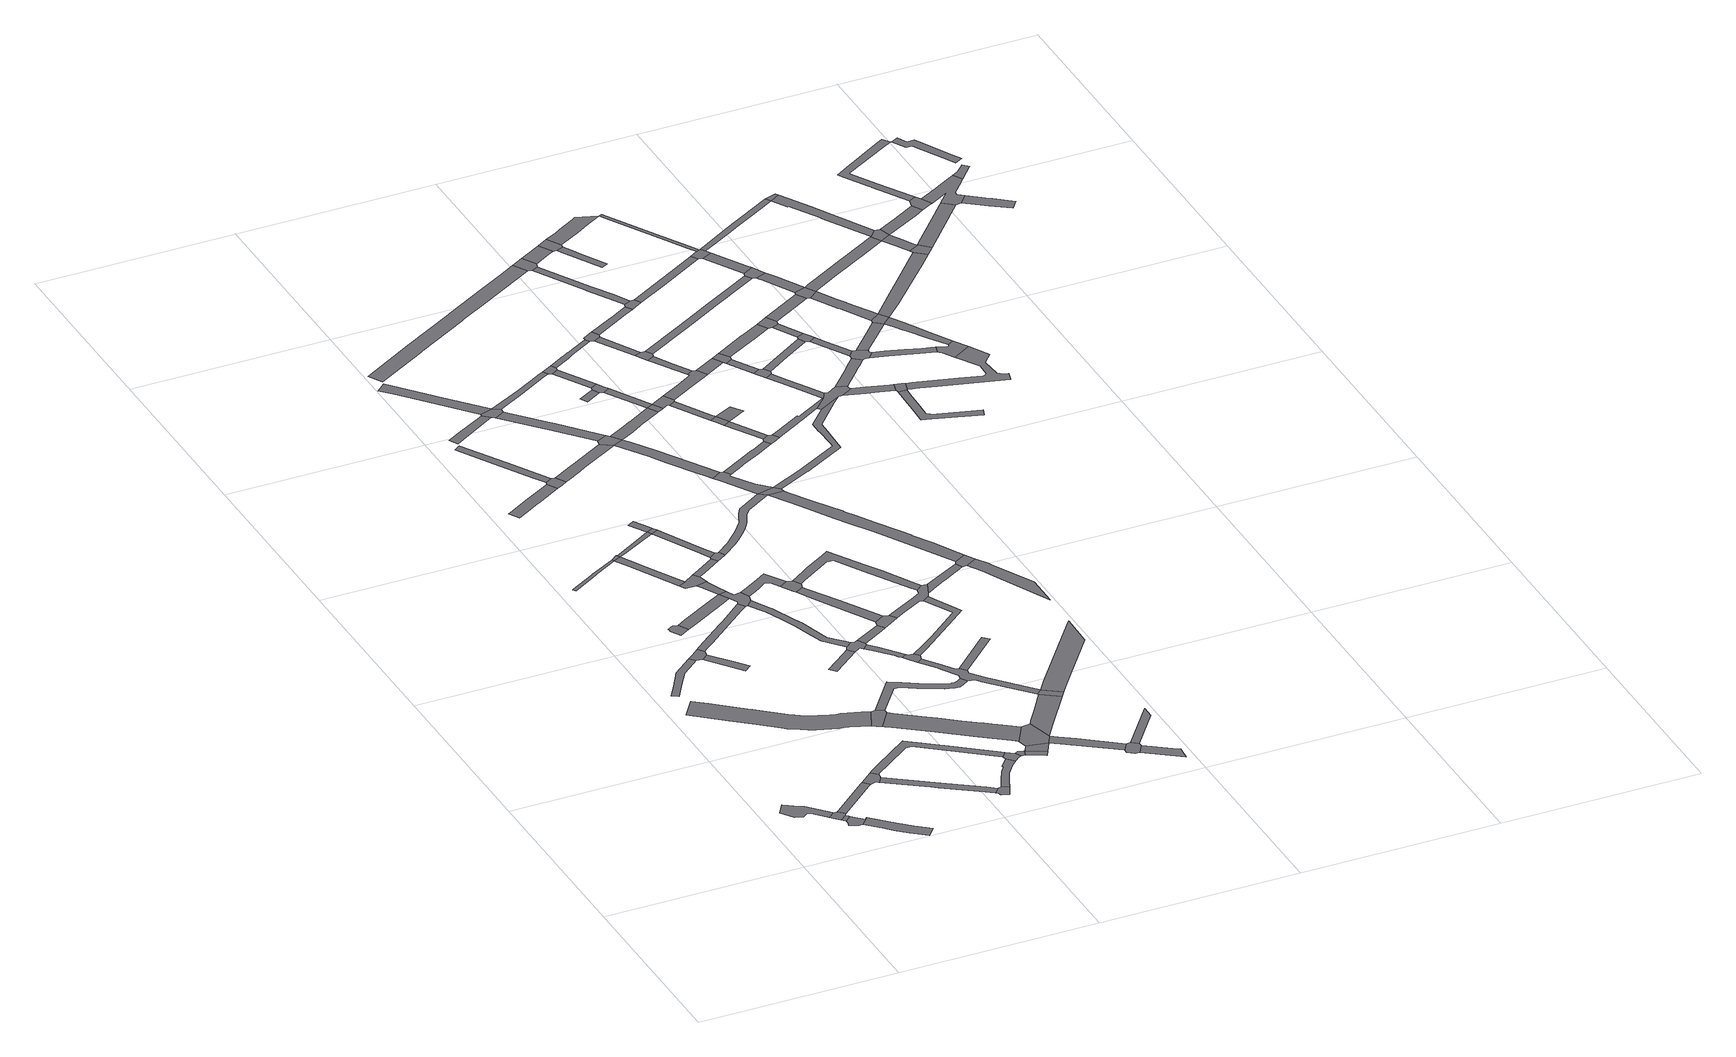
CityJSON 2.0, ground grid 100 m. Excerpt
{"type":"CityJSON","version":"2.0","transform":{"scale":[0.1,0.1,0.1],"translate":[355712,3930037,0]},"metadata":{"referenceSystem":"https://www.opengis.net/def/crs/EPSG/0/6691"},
"CityObjects":{
"road1":{"type":"Road","attributes":{"RoadStructureAttribute.sectionType":"1"},"geometry":[{"type":"MultiSurface","lod":"1","boundaries":[[[0,1,2,3,4,5,6,7,8,9,10,11,12]]]}]},
"road2":{"type":"Road","geometry":[{"type":"MultiSurface","lod":"1","boundaries":[[[13,14,8,7,15,16,17]]]}]},
"road3":{"type":"Road","attributes":{"RoadStructureAttribute.sectionType":"1"},"geometry":[{"type":"MultiSurface","lod":"1","boundaries":[[[16,18,19,20,17]]]}]},
"road4":{"type":"Road","geometry":[{"type":"MultiSurface","lod":"1","boundaries":[[[21,22,23,24,19,18,25,26,27]]]}]},
"road5":{"type":"Road","attributes":{"RoadStructureAttribute.sectionType":"1"},"geometry":[{"type":"MultiSurface","lod":"1","boundaries":[[[28,29,30,31,32,33,22,21,34,35,36,37,38,39,40]]]}]},
"road6":{"type":"Road","attributes":{"RoadStructureAttribute.sectionType":"1"},"geometry":[{"type":"MultiSurface","lod":"1","boundaries":[[[41,42,43,44,45,46,14,13]]]}]},
"road7":{"type":"Road","attributes":{"RoadStructureAttribute.sectionType":"1"},"geometry":[{"type":"MultiSurface","lod":"1","boundaries":[[[47,48,49,50,51,52,53,54,55]]]}]},
"road8":{"type":"Road","geometry":[{"type":"MultiSurface","lod":"1","boundaries":[[[56,57,58,44,43,59,60]]]}]},
"road9":{"type":"Road","attributes":{"RoadStructureAttribute.sectionType":"1"},"geometry":[{"type":"MultiSurface","lod":"1","boundaries":[[[61,62,63,64,65,66,67,68,69,70,71,72,73,74,75,76,77,78,79,80,81,82,83,84,85,86,87,88,89,90,91,92,93,94,95,96,97,98,99,100,101,102,103]]]}]},
"road10":{"type":"Road","geometry":[{"type":"MultiSurface","lod":"1","boundaries":[[[104,105,51,50,106,107,108]]]}]},
"road11":{"type":"Road","attributes":{"RoadStructureAttribute.sectionType":"1"},"geometry":[{"type":"MultiSurface","lod":"1","boundaries":[[[109,110,111,107,106]]]}]},
"road12":{"type":"Road","attributes":{"RoadStructureAttribute.sectionType":"1"},"geometry":[{"type":"MultiSurface","lod":"1","boundaries":[[[112,113,114,115,116,117,118,56,60]]]}]},
"road13":{"type":"Road","geometry":[{"type":"MultiSurface","lod":"1","boundaries":[[[119,120,121,122,123,124,125]]]}]},
"road14":{"type":"Road","attributes":{"RoadStructureAttribute.sectionType":"1"},"geometry":[{"type":"MultiSurface","lod":"1","boundaries":[[[126,127,128,129,130,131,132,133,134,135,126,136,137,138,139,140,141,142,143,144]]]}]},
"road15":{"type":"Road","attributes":{"RoadStructureAttribute.sectionType":"1"},"geometry":[{"type":"MultiSurface","lod":"1","boundaries":[[[145,146,147,148,149,150,151,152,153,154,155,156,157,58,57]]]}]},
"road16":{"type":"Road","attributes":{"RoadStructureAttribute.sectionType":"1"},"geometry":[{"type":"MultiSurface","lod":"1","boundaries":[[[158,159,160,161,162,163,164,165,166,167,168,104,108]]]}]},
"road17":{"type":"Road","geometry":[{"type":"MultiSurface","lod":"1","boundaries":[[[169,170,171,172,173,81,80]]]}]},
"road18":{"type":"Road","geometry":[{"type":"MultiSurface","lod":"1","boundaries":[[[115,174,175,176,177,178,179,116]]]}]},
"road19":{"type":"Road","attributes":{"RoadStructureAttribute.sectionType":"1"},"geometry":[{"type":"MultiSurface","lod":"1","boundaries":[[[180,181,121,120,182,183,184,185]]]}]},
"road20":{"type":"Road","geometry":[{"type":"MultiSurface","lod":"1","boundaries":[[[186,187,127,126,144]]]}]},
"road21":{"type":"Road","attributes":{"RoadStructureAttribute.sectionType":"1"},"geometry":[{"type":"MultiSurface","lod":"1","boundaries":[[[188,189,190,191,192,193,194,195,196,197,198,199]]]}]},
"road22":{"type":"Road","attributes":{"RoadStructureAttribute.sectionType":"1"},"geometry":[{"type":"MultiSurface","lod":"1","boundaries":[[[200,201,202,203,204,179,178,205,206,207,208]]]}]},
"road23":{"type":"Road","geometry":[{"type":"MultiSurface","lod":"1","boundaries":[[[209,210,211,140,139,212,213]]]}]},
"road24":{"type":"Road","attributes":{"RoadStructureAttribute.sectionType":"1"},"geometry":[{"type":"MultiSurface","lod":"1","boundaries":[[[214,215,216,217,218,219,186,144]]]}]},
"road25":{"type":"Road","attributes":{"RoadStructureAttribute.sectionType":"1"},"geometry":[{"type":"MultiSurface","lod":"1","boundaries":[[[220,221,185,222,223,224,209,213]]]}]},
"road26":{"type":"Road","attributes":{"RoadStructureAttribute.sectionType":"1"},"geometry":[{"type":"MultiSurface","lod":"1","boundaries":[[[225,226,227,228,229,230,231,232,233,234,235,236,237,238,239,240,241,242,171,170]]]}]},
"road27":{"type":"Road","attributes":{"RoadStructureAttribute.sectionType":"1"},"geometry":[{"type":"MultiSurface","lod":"1","boundaries":[[[243,244,245,246,247,248,249,250]]]}]},
"road28":{"type":"Road","attributes":{"RoadStructureAttribute.sectionType":"1"},"geometry":[{"type":"MultiSurface","lod":"1","boundaries":[[[251,252,253,254,255]]]}]},
"road29":{"type":"Road","geometry":[{"type":"MultiSurface","lod":"1","boundaries":[[[256,257,258,259,260,261,222,185,184,262,263,163,162]]]}]},
"road30":{"type":"Road","geometry":[{"type":"MultiSurface","lod":"1","boundaries":[[[264,265,266,152,151,200,208]]]}]},
"road31":{"type":"Road","geometry":[{"type":"MultiSurface","lod":"1","boundaries":[[[192,267,268,269,246,245,193]]]}]},
"road32":{"type":"Road","attributes":{"RoadStructureAttribute.sectionType":"1"},"geometry":[{"type":"MultiSurface","lod":"1","boundaries":[[[265,270,271,272,273,266]]]}]},
"road33":{"type":"Road","attributes":{"RoadStructureAttribute.sectionType":"1"},"geometry":[{"type":"MultiSurface","lod":"1","boundaries":[[[274,275,276,277,278,279,280,258,257,281,282,283,284,285,286,287,288,289]]]}]},
"road34":{"type":"Road","attributes":{"RoadStructureAttribute.sectionType":"1"},"geometry":[{"type":"MultiSurface","lod":"1","boundaries":[[[210,290,291,292,293,211]]]}]},
"road35":{"type":"Road","attributes":{"RoadStructureAttribute.sectionType":"1"},"geometry":[{"type":"MultiSurface","lod":"1","boundaries":[[[294,295,296,297,298,299]]]}]},
"road36":{"type":"Road","attributes":{"RoadStructureAttribute.sectionType":"1"},"geometry":[{"type":"MultiSurface","lod":"1","boundaries":[[[300,301,302,303,304,305,306,307,308,309,310,173,172,311,312,313,314,315,316,317,318,319,320,321]]]}]},
"road37":{"type":"Road","attributes":{"RoadStructureAttribute.sectionType":"1"},"geometry":[{"type":"MultiSurface","lod":"1","boundaries":[[[322,323,324,325,326,217]]]}]},
"road38":{"type":"Road","geometry":[{"type":"MultiSurface","lod":"1","boundaries":[[[216,327,322,217]]]}]},
"road39":{"type":"Road","geometry":[{"type":"MultiSurface","lod":"1","boundaries":[[[328,329,330,272,271,331]]]}]},
"road40":{"type":"Road","geometry":[{"type":"MultiSurface","lod":"1","boundaries":[[[255,254,332,333,334,335,336,337,338,339,274,289]]]}]},
"road41":{"type":"Road","attributes":{"RoadStructureAttribute.sectionType":"1"},"geometry":[{"type":"MultiSurface","lod":"1","boundaries":[[[340,341,342,343,344,345,346,347,348,349]]]}]},
"road42":{"type":"Road","attributes":{"RoadStructureAttribute.sectionType":"1"},"geometry":[{"type":"MultiSurface","lod":"1","boundaries":[[[350,351,327,216,352,353,354,355,356,357]]]}]},
"road43":{"type":"Road","attributes":{"function":"3","RoadStructureAttribute.sectionType":"1"},"geometry":[{"type":"MultiSurface","lod":"1","boundaries":[[[358,329,328,359]]]}]},
"road44":{"type":"Road","attributes":{"RoadStructureAttribute.sectionType":"1"},"geometry":[{"type":"MultiSurface","lod":"1","boundaries":[[[360,361,362,363,364,260,259,365,366,367,368,369,370]]]}]},
"road45":{"type":"Road","geometry":[{"type":"MultiSurface","lod":"1","boundaries":[[[356,292,291,371,372,373,357]]]}]},
"road46":{"type":"Road","attributes":{"RoadStructureAttribute.sectionType":"1"},"geometry":[{"type":"MultiSurface","lod":"1","boundaries":[[[374,375,336,335,376,377,378,379,380,381,382]]]}]},
"road47":{"type":"Road","geometry":[{"type":"MultiSurface","lod":"1","boundaries":[[[383,384,233,232,358,359]]]}]},
"road48":{"type":"Road","geometry":[{"type":"MultiSurface","lod":"1","boundaries":[[[385,386,340,349,387,296,295,388]]]}]},
"road49":{"type":"Road","attributes":{"RoadStructureAttribute.sectionType":"1"},"geometry":[{"type":"MultiSurface","lod":"1","boundaries":[[[338,337,389,390,391]]]}]},
"road50":{"type":"Road","geometry":[{"type":"MultiSurface","lod":"1","boundaries":[[[392,382,381,393,394,395,396,397,398,399,400]]]}]},
"road51":{"type":"Road","geometry":[{"type":"MultiSurface","lod":"1","boundaries":[[[369,401,402,403,404,405,370]]]}]},
"road52":{"type":"Road","attributes":{"RoadStructureAttribute.sectionType":"1"},"geometry":[{"type":"MultiSurface","lod":"1","boundaries":[[[406,407,408,409,410,411,403,402]]]}]},
"road53":{"type":"Road","attributes":{"RoadStructureAttribute.sectionType":"1"},"geometry":[{"type":"MultiSurface","lod":"1","boundaries":[[[359,412,413,414,415,416,417,383]]]}]},
"road54":{"type":"Road","attributes":{"RoadStructureAttribute.sectionType":"1"},"geometry":[{"type":"MultiSurface","lod":"1","boundaries":[[[418,419,420,421,422,423,424,425,426,385,388]]]}]},
"road55":{"type":"Road","geometry":[{"type":"MultiSurface","lod":"1","boundaries":[[[427,428,429,430,431,432,433,434,398,397,435,436,437,300,321,438,439,440]]]}]},
"road56":{"type":"Road","geometry":[{"type":"MultiSurface","lod":"1","boundaries":[[[409,408,441,391,390,442,443,444]]]}]},
"road57":{"type":"Road","attributes":{"function":"3","RoadStructureAttribute.sectionType":"1"},"geometry":[{"type":"MultiSurface","lod":"1","boundaries":[[[445,446,447,448,449,384,383]]]}]},
"road58":{"type":"Road","attributes":{"RoadStructureAttribute.sectionType":"1"},"geometry":[{"type":"MultiSurface","lod":"1","boundaries":[[[450,451,452,453,454,269,268,455,456,457,450,458,459,460,461,462,463,464,465,466,467,468]]]}]},
"road59":{"type":"Road","attributes":{"RoadStructureAttribute.sectionType":"1"},"geometry":[{"type":"MultiSurface","lod":"1","boundaries":[[[372,469,470,471,472,473,474,475,476,477,478,479,480,481,482,483,484,485,486,487,488,489,490,373]]]}]},
"road60":{"type":"Road","attributes":{"RoadStructureAttribute.sectionType":"1"},"geometry":[{"type":"MultiSurface","lod":"1","boundaries":[[[386,491,492,493,494,495,496,497,340]]]}]},
"road61":{"type":"Road","geometry":[{"type":"MultiSurface","lod":"1","boundaries":[[[498,499,415,414,500,501,502,503]]]}]},
"road62":{"type":"Road","geometry":[{"type":"MultiSurface","lod":"1","boundaries":[[[504,451,450,468,505,421,420]]]}]},
"road63":{"type":"Road","attributes":{"RoadStructureAttribute.sectionType":"1"},"geometry":[{"type":"MultiSurface","lod":"1","boundaries":[[[431,506,507,508,432]]]}]},
"road64":{"type":"Road","attributes":{"RoadStructureAttribute.sectionType":"1"},"geometry":[{"type":"MultiSurface","lod":"1","boundaries":[[[399,509,510,511,512,513,514,515,516,517,518,519,520,521,522,400]]]}]},
"road65":{"type":"Road","geometry":[{"type":"MultiSurface","lod":"1","boundaries":[[[447,446,523,427,440]]]}]},
"road66":{"type":"Road","attributes":{"RoadStructureAttribute.sectionType":"1"},"geometry":[{"type":"MultiSurface","lod":"1","boundaries":[[[524,525,526,527,528,529,530,531,405,404,532,533,534,535,536,537,538]]]}]},
"road67":{"type":"Road","attributes":{"RoadStructureAttribute.sectionType":"1"},"geometry":[{"type":"MultiSurface","lod":"1","boundaries":[[[502,539,540,541,542,503]]]}]},
"road68":{"type":"Road","geometry":[{"type":"MultiSurface","lod":"1","boundaries":[[[443,543,544,545,516,515,546,547,524,538,548,549,550,444]]]}]},
"road69":{"type":"Road","attributes":{"RoadStructureAttribute.sectionType":"1"},"geometry":[{"type":"MultiSurface","lod":"1","boundaries":[[[551,552,553,554,555,556,557,558,559,560,561,562,563,564,565,566,567,568,569,570]]]}]},
"road70":{"type":"Road","attributes":{"RoadStructureAttribute.sectionType":"1"},"geometry":[{"type":"MultiSurface","lod":"1","boundaries":[[[498,571,572,499]]]}]},
"road71":{"type":"Road","attributes":{"RoadStructureAttribute.sectionType":"1"},"geometry":[{"type":"MultiSurface","lod":"1","boundaries":[[[573,574,575,576,577,578,579,580,581,582,505,468]]]}]},
"road72":{"type":"Road","geometry":[{"type":"MultiSurface","lod":"1","boundaries":[[[583,584,585,586,587]]]}]},
"road73":{"type":"Road","geometry":[{"type":"MultiSurface","lod":"1","boundaries":[[[588,494,493,589,590,591]]]}]},
"road74":{"type":"Road","geometry":[{"type":"MultiSurface","lod":"1","boundaries":[[[592,593,594,595,596,597,463,462,598,480]]]}]},
"road75":{"type":"Road","attributes":{"RoadStructureAttribute.sectionType":"1"},"geometry":[{"type":"MultiSurface","lod":"1","boundaries":[[[590,589,599,600]]]}]},
"road76":{"type":"Road","geometry":[{"type":"MultiSurface","lod":"1","boundaries":[[[601,592,480,479,602,603]]]}]},
"road77":{"type":"Road","attributes":{"function":"3","RoadStructureAttribute.sectionType":"1"},"geometry":[{"type":"MultiSurface","lod":"1","boundaries":[[[523,604,605,606,607,608,609,427]]]}]},
"road78":{"type":"Road","geometry":[{"type":"MultiSurface","lod":"1","boundaries":[[[610,611,600,599,583,587,612]]]}]},
"road79":{"type":"Road","attributes":{"RoadStructureAttribute.sectionType":"1"},"geometry":[{"type":"MultiSurface","lod":"1","boundaries":[[[578,613,610,612]]]}]},
"road80":{"type":"Road","attributes":{"RoadStructureAttribute.sectionType":"1"},"geometry":[{"type":"MultiSurface","lod":"1","boundaries":[[[614,615,547,546,616,617,618]]]}]},
"road81":{"type":"Road","geometry":[{"type":"MultiSurface","lod":"1","boundaries":[[[613,578,577,619,620]]]}]},
"road82":{"type":"Road","attributes":{"RoadStructureAttribute.sectionType":"1"},"geometry":[{"type":"MultiSurface","lod":"1","boundaries":[[[621,622,623,624,625,597,596,626,627,628,629,630]]]}]},
"road83":{"type":"Road","attributes":{"RoadStructureAttribute.sectionType":"1"},"geometry":[{"type":"MultiSurface","lod":"1","boundaries":[[[631,632,633,634,635,636,637,638,639,588,591]]]}]},
"road84":{"type":"Road","attributes":{"RoadStructureAttribute.sectionType":"1"},"geometry":[{"type":"MultiSurface","lod":"1","boundaries":[[[479,640,641,642,643,644,645,646,647,648,649,650,651,652,653,654,655,656,657,658,659,660,661,662,663,602]]]}]},
"road85":{"type":"Road","geometry":[{"type":"MultiSurface","lod":"1","boundaries":[[[664,665,666,613,620,667,668,669,670]]]}]},
"road86":{"type":"Road","attributes":{"RoadStructureAttribute.sectionType":"1"},"geometry":[{"type":"MultiSurface","lod":"1","boundaries":[[[671,669,668,672,673]]]}]},
"road87":{"type":"Road","geometry":[{"type":"MultiSurface","lod":"1","boundaries":[[[673,672,674,675,676,677]]]}]},
"road88":{"type":"Road","geometry":[{"type":"MultiSurface","lod":"1","boundaries":[[[678,679,651,650,614,618]]]}]},
"road89":{"type":"Road","attributes":{"RoadStructureAttribute.sectionType":"1"},"geometry":[{"type":"MultiSurface","lod":"1","boundaries":[[[676,680,681,682,677]]]}]},
"road90":{"type":"Road","attributes":{"RoadStructureAttribute.sectionType":"1"},"geometry":[{"type":"MultiSurface","lod":"1","boundaries":[[[683,684,685,686,687,688,679,678]]]}]},
"road91":{"type":"Road","geometry":[{"type":"MultiSurface","lod":"1","boundaries":[[[689,690,691,692,693,634,633,694,695]]]}]},
"road92":{"type":"Road","geometry":[{"type":"MultiSurface","lod":"1","boundaries":[[[696,697,698,681,680,621,630]]]}]},
"road93":{"type":"Road","geometry":[{"type":"MultiSurface","lod":"1","boundaries":[[[699,700,701,673,677]]]}]},
"road94":{"type":"Road","attributes":{"RoadStructureAttribute.sectionType":"1"},"geometry":[{"type":"MultiSurface","lod":"1","boundaries":[[[694,702,703,704,695]]]}]},
"road95":{"type":"Road","geometry":[{"type":"MultiSurface","lod":"1","boundaries":[[[705,706,707,708,709,710,711,712,713,664,670]]]}]},
"road96":{"type":"Road","geometry":[{"type":"MultiSurface","lod":"1","boundaries":[[[714,715,703,702,716,717,718]]]}]},
"road97":{"type":"Road","attributes":{"RoadStructureAttribute.sectionType":"1"},"geometry":[{"type":"MultiSurface","lod":"1","boundaries":[[[717,719,720,711,710,721,722,718]]]}]},
"road98":{"type":"Road","attributes":{"RoadStructureAttribute.sectionType":"1"},"geometry":[{"type":"MultiSurface","lod":"1","boundaries":[[[723,724,725,726,727,728,729,730,731,732,733,734,735,736,737,738,739,740,741,601,603]]]}]},
"road99":{"type":"Road","attributes":{"RoadStructureAttribute.sectionType":"1"},"geometry":[{"type":"MultiSurface","lod":"1","boundaries":[[[742,743,744,690,689,745,746,747,748]]]}]},
"road100":{"type":"Road","geometry":[{"type":"MultiSurface","lod":"1","boundaries":[[[749,750,751,752,551,570]]]}]},
"road101":{"type":"Road","attributes":{"RoadStructureAttribute.sectionType":"1"},"geometry":[{"type":"MultiSurface","lod":"1","boundaries":[[[709,708,753,754]]]}]},
"road102":{"type":"Road","attributes":{"RoadStructureAttribute.sectionType":"1"},"geometry":[{"type":"MultiSurface","lod":"1","boundaries":[[[755,756,757,758,759,760,761,762,698,697,763,764,765,766,767]]]}]},
"road103":{"type":"Road","attributes":{"RoadStructureAttribute.sectionType":"1"},"geometry":[{"type":"MultiSurface","lod":"1","boundaries":[[[768,769,770,771,772,773,774,775,750,749]]]}]},
"road104":{"type":"Road","attributes":{"RoadStructureAttribute.sectionType":"1"},"geometry":[{"type":"MultiSurface","lod":"1","boundaries":[[[776,752,751,777,778,779]]]}]},
"road105":{"type":"Road","geometry":[{"type":"MultiSurface","lod":"1","boundaries":[[[780,781,782,754,753,783,784]]]}]},
"road106":{"type":"Road","geometry":[{"type":"MultiSurface","lod":"1","boundaries":[[[785,772,771,748,747,786,787]]]}]},
"road107":{"type":"Road","attributes":{"RoadStructureAttribute.sectionType":"1"},"geometry":[{"type":"MultiSurface","lod":"1","boundaries":[[[783,788,789,790,784]]]}]},
"road108":{"type":"Road","geometry":[{"type":"MultiSurface","lod":"1","boundaries":[[[791,792,793,789,788,794,795,796]]]}]},
"road109":{"type":"Road","geometry":[{"type":"MultiSurface","lod":"1","boundaries":[[[778,797,798,799,800,779]]]}]},
"road110":{"type":"Road","attributes":{"RoadStructureAttribute.sectionType":"1"},"geometry":[{"type":"MultiSurface","lod":"1","boundaries":[[[801,802,755,803,804,805,806,791,796]]]}]},
"road111":{"type":"Road","attributes":{"RoadStructureAttribute.sectionType":"1"},"geometry":[{"type":"MultiSurface","lod":"1","boundaries":[[[807,808,809,810,811,798,797]]]}]},
"road112":{"type":"Road","geometry":[{"type":"MultiSurface","lod":"1","boundaries":[[[767,732,731,812,813,814,815,816,817,818,819,820,821,822,823,804,803,755]]]}]},
"road113":{"type":"Road","attributes":{"RoadStructureAttribute.sectionType":"1"},"geometry":[{"type":"MultiSurface","lod":"1","boundaries":[[[714,824,825,826,827,828,829,830,831,832,833,715]]]}]},
"road114":{"type":"Road","attributes":{"RoadStructureAttribute.sectionType":"1"},"geometry":[{"type":"MultiSurface","lod":"1","boundaries":[[[834,835,836,837,838,839,840,781,780]]]}]},
"road115":{"type":"Road","attributes":{"RoadStructureAttribute.sectionType":"1"},"geometry":[{"type":"MultiSurface","lod":"1","boundaries":[[[841,842,843,844,793,792]]]}]},
"road116":{"type":"Road","attributes":{"RoadStructureAttribute.sectionType":"1"},"geometry":[{"type":"MultiSurface","lod":"1","boundaries":[[[799,845,846,847,848,849,850,851,852,800]]]}]},
"road117":{"type":"Road","attributes":{"RoadStructureAttribute.sectionType":"1"},"geometry":[{"type":"MultiSurface","lod":"1","boundaries":[[[853,854,855,856,857,858,785,787]]]}]},
"road118":{"type":"Road","attributes":{"RoadStructureAttribute.sectionType":"1"},"geometry":[{"type":"MultiSurface","lod":"1","boundaries":[[[859,860,861,815,814,862,863,864,865]]]}]},
"road119":{"type":"Road","attributes":{"RoadStructureAttribute.sectionType":"1"},"geometry":[{"type":"MultiSurface","lod":"1","boundaries":[[[866,867,868,822,821,869,870,871,872,873]]]}]},
"road120":{"type":"Road","geometry":[{"type":"MultiSurface","lod":"1","boundaries":[[[874,875,838,837,876,877,878,879]]]}]},
"road121":{"type":"Road","attributes":{"RoadStructureAttribute.sectionType":"1"},"geometry":[{"type":"MultiSurface","lod":"1","boundaries":[[[876,880,881,882,877]]]}]},
"road122":{"type":"Road","geometry":[{"type":"MultiSurface","lod":"1","boundaries":[[[883,882,881,843,842,884,885]]]}]},
"road123":{"type":"Road","attributes":{"RoadStructureAttribute.sectionType":"1"},"geometry":[{"type":"MultiSurface","lod":"1","boundaries":[[[886,887,885,884,888,889,890,891,892]]]}]},
"road124":{"type":"Road","geometry":[{"type":"MultiSurface","lod":"1","boundaries":[[[893,894,859,865,895,896,897,898,899]]]}]},
"road125":{"type":"Road","attributes":{"RoadStructureAttribute.sectionType":"1"},"geometry":[{"type":"MultiSurface","lod":"1","boundaries":[[[900,901,902,903,848,904,905,906,907]]]}]},
"road126":{"type":"Road","attributes":{"RoadStructureAttribute.sectionType":"1"},"geometry":[{"type":"MultiSurface","lod":"1","boundaries":[[[897,908,909,910,911,912,913,914,915,916,917,918,919,920,898]]]}]},
"road127":{"type":"Road","geometry":[{"type":"MultiSurface","lod":"1","boundaries":[[[872,921,922,923,924,925,926,927,928,929,930,931,932,933,934,935,936,937,892,891,938,873]]]}]},
"road128":{"type":"Road","attributes":{"RoadStructureAttribute.sectionType":"1"},"geometry":[{"type":"MultiSurface","lod":"1","boundaries":[[[939,874,879,940,941,942]]]}]},
"road129":{"type":"Road","geometry":[{"type":"MultiSurface","lod":"1","boundaries":[[[943,944,945,946,900,907,856,855]]]}]},
"road130":{"type":"Road","attributes":{"RoadStructureAttribute.sectionType":"1"},"geometry":[{"type":"MultiSurface","lod":"1","boundaries":[[[947,948,949,950,944,943]]]}]},
"road131":{"type":"Road","geometry":[{"type":"MultiSurface","lod":"1","boundaries":[[[951,949,948,829,828,952,953]]]}]},
"road132":{"type":"Road","attributes":{"RoadStructureAttribute.sectionType":"1"},"geometry":[{"type":"MultiSurface","lod":"1","boundaries":[[[952,954,955,956,957,958,959,960,953]]]}]},
"road133":{"type":"Road","attributes":{"RoadStructureAttribute.sectionType":"1"},"geometry":[{"type":"MultiSurface","lod":"1","boundaries":[[[927,961,962,963,964,965,966,967,968,928]]]}]},
"road134":{"type":"Road","geometry":[{"type":"MultiSurface","lod":"1","boundaries":[[[969,970,958,957,942,941,971]]]}]},
"road135":{"type":"Road","geometry":[{"type":"MultiSurface","lod":"1","boundaries":[[[972,973,974,975,976,977,978,979,980,981,982,893,899,983,984,985,986,987,988,989,990,991,992,993,994]]]}]},
"road136":{"type":"Road","attributes":{"RoadStructureAttribute.sectionType":"1"},"geometry":[{"type":"MultiSurface","lod":"1","boundaries":[[[995,937,936,996,997,998,999,1000,1001,1002,1003,1004,1005,1006,1007,1008,1009,1010,997,1011]]]}]},
"road137":{"type":"Road","attributes":{"RoadStructureAttribute.sectionType":"1"},"geometry":[{"type":"MultiSurface","lod":"1","boundaries":[[[1012,1013,1014,1015,1016,1017,1018,1019,1020,1021,969,971]]]}]},
"road138":{"type":"Road","geometry":[{"type":"MultiSurface","lod":"1","boundaries":[[[1016,1015,1011,997,1010]]]}]},
"road139":{"type":"Road","attributes":{"RoadStructureAttribute.sectionType":"1"},"geometry":[{"type":"MultiSurface","lod":"1","boundaries":[[[1022,1023,1024,1025,1026,1027,1028,1029,1030,1031,1032,1033,1034,946,945]]]}]},
"road140":{"type":"Road","geometry":[{"type":"MultiSurface","lod":"1","boundaries":[[[1003,1002,1035,1036,1037,1038,965,964,1039,1040,972,994]]]}]},
"road141":{"type":"Road","attributes":{"RoadStructureAttribute.sectionType":"1"},"geometry":[{"type":"MultiSurface","lod":"1","boundaries":[[[1041,1042,1043,1044,1045,1046,1047,1048,1049,958,970,1050,1051,1052,1053,1054,1055,1041,1056,1057,1058,1059,1060,1061,1062,1063]]]}]},
"road142":{"type":"Road","attributes":{"RoadStructureAttribute.sectionType":"1"},"geometry":[{"type":"MultiSurface","lod":"1","boundaries":[[[1064,1065,1066,1067,1068,1069,1070,1071,1072,1073,1074,1016,1010]]]}]},
"road143":{"type":"Road","geometry":[{"type":"MultiSurface","lod":"1","boundaries":[[[1075,1076,1028,1027]]]}]},
"road144":{"type":"Road","attributes":{"RoadStructureAttribute.sectionType":"1"},"geometry":[{"type":"MultiSurface","lod":"1","boundaries":[[[1077,1078,1079,1075,1027,1080,1081,1082,1083,1084,1085,1086,1087]]]}]},
"road145":{"type":"Road","geometry":[{"type":"MultiSurface","lod":"1","boundaries":[[[1063,1088,1087,1086,1042,1041]]]}]},
"road146":{"type":"Road","geometry":[{"type":"MultiSurface","lod":"1","boundaries":[[[1068,1089,1059,1058,1069]]]}]},
"road147":{"type":"Road","attributes":{"RoadStructureAttribute.sectionType":"1"},"geometry":[{"type":"MultiSurface","lod":"1","boundaries":[[[1090,1091,1092,1093,1094,1095,1096,1088,1063]]]}]},
"road148":{"type":"Road","attributes":{"RoadStructureAttribute.sectionType":"1"},"geometry":[{"type":"MultiSurface","lod":"1","boundaries":[[[1089,1097,1098,1099,1100,1101,1059]]]}]},
"road149":{"type":"Road","geometry":[{"type":"MultiSurface","lod":"1","boundaries":[[[1102,1094,1093,1103,1104,1105,1106]]]}]},
"road150":{"type":"Road","attributes":{"RoadStructureAttribute.sectionType":"1"},"geometry":[{"type":"MultiSurface","lod":"1","boundaries":[[[1107,1108,1109,1110,1111,1112,1113,1114,1115,1116,1117,1118,1119,1120,1121,1102,1106]]]}]},
"road151":{"type":"Road","geometry":[{"type":"MultiSurface","lod":"1","boundaries":[[[1122,1123,1124,1125,1126,1127,1128,1129,1105,1104,1130,1098,1097,1131,1132]]]}]},
"road152":{"type":"Road","attributes":{"RoadStructureAttribute.sectionType":"1"},"geometry":[{"type":"MultiSurface","lod":"1","boundaries":[[[1131,1133,1134,1135,1136,1137,1138,1132]]]}]},
"road153":{"type":"Road","attributes":{"RoadStructureAttribute.sectionType":"1"},"geometry":[{"type":"MultiSurface","lod":"1","boundaries":[[[1139,1140,1141,1142,1143,1127,1126]]]}]},
"road154":{"type":"Road","attributes":{"RoadStructureAttribute.sectionType":"1"},"geometry":[{"type":"MultiSurface","lod":"1","boundaries":[[[1144,1145,1146,1147,1148,1149,1150,1151,1152,1153,1154,1155]]]}]}
},
"vertices":[
[101,469,0],[144,405,0],[175,395,0],[184,392,0],[207,408,0],[225,405,0],[234,394,0],[285,337,0],[318,367,0],[315,371,0],[222,470,0],[205,482,0],[138,525,0],
[369,335,0],[338,363,0],[308,312,0],[325,293,0],[359,324,0],
[341,276,0],[374,307,0],[369,313,0],
[396,221,0],[439,265,0],[438,266,0],[425,252,0],[343,259,0],[334,237,0],[378,218,0],
[668,51,0],[628,85,0],[599,110,0],[559,145,0],[557,146,0],[517,187,0],[398,219,0],[473,144,0],[495,120,0],[512,103,0],[558,63,0],[588,37,0],[628,4,0],
[370,336,0],[557,500,0],[575,515,0],[548,546,0],[535,535,0],[345,369,0],
[172,1652,0],[223,1731,0],[296,1792,0],[317,1809,0],[294,1837,0],[192,1752,0],[130,1652,0],[86,1584,0],[118,1564,0],
[641,547,0],[643,575,0],[616,605,0],[604,522,0],[618,513,0],
[76,1406,0],[231,1279,0],[330,1197,0],[419,1124,0],[431,1113,0],[439,1106,0],[456,1095,0],[460,1093,0],[490,1073,0],[520,1056,0],[552,1042,0],[585,1028,0],[618,1018,0],[653,1009,0],[674,1005,0],[698,1000,0],[722,993,0],[746,984,0],[769,975,0],[791,964,0],[841,1074,0],[831,1079,0],[804,1092,0],[774,1103,0],[744,1113,0],[712,1120,0],[703,1122,0],[691,1124,0],[664,1130,0],[645,1136,0],[638,1138,0],[613,1147,0],[588,1157,0],[564,1170,0],[539,1184,0],[517,1199,0],[512,1203,0],[494,1216,0],[366,1323,0],[349,1336,0],[309,1370,0],[209,1452,0],[147,1504,0],
[361,1893,0],[320,1858,0],[347,1805,0],[382,1834,0],[385,1864,0],
[481,1635,0],[517,1663,0],[464,1730,0],
[813,376,0],[840,357,0],[1016,235,0],[1053,206,0],[1078,239,0],[1036,270,0],[864,391,0],
[348,2034,0],[402,2065,0],[372,2117,0],[348,2121,0],[317,2103,0],[321,2095,0],[318,2085,0],
[348,2741,0],[343,2751,0],[212,2678,0],[206,2674,0],[200,2670,0],[80,2600,0],[72,2595,0],[82,2579,0],[219,2662,0],[231,2670,0],[359,2721,0],[389,2666,0],[460,2535,0],[522,2421,0],[561,2441,0],[490,2568,0],[437,2665,0],[434,2670,0],[387,2757,0],
[654,584,0],[718,631,0],[853,730,0],[882,728,0],[1026,616,0],[1183,495,0],[1214,471,0],[1237,503,0],[1208,525,0],[1049,648,0],[866,790,0],[680,654,0],[628,616,0],
[404,1879,0],[442,1910,0],[445,1912,0],[683,2108,0],[718,2135,0],[695,2169,0],[689,2164,0],[569,2063,0],[545,2043,0],[417,1939,0],[380,1908,0],
[813,953,0],[834,939,0],[903,1039,0],[902,1058,0],[865,1079,0],
[1061,201,0],[1068,182,0],[1105,166,0],[1121,204,0],[1132,227,0],[1099,243,0],
[588,2242,0],[419,2144,0],[451,2093,0],[640,2202,0],[679,2225,0],[651,2279,0],
[379,2773,0],[377,2777,0],
[196,3299,0],[253,3332,0],[256,3334,0],[352,3390,0],[383,3408,0],[352,3460,0],[332,3449,0],[291,3425,0],[222,3384,0],[105,3315,0],[90,3306,0],[120,3255,0],
[1218,452,0],[1178,401,0],[1183,397,0],[1154,358,0],[1126,300,0],[1152,271,0],[1180,330,0],[1220,385,0],[1252,414,0],
[649,2402,0],[638,2449,0],[618,2480,0],[539,2390,0],[591,2388,0],
[430,2781,0],[523,2833,0],[600,2875,0],[588,2898,0],[512,2853,0],[414,2794,0],
[596,2380,0],[605,2364,0],[692,2285,0],[669,2346,0],[651,2393,0],
[845,932,0],[855,926,0],[871,913,0],[1012,807,0],[1109,734,0],[1188,674,0],[1312,582,0],[1337,563,0],[1399,667,0],[1310,733,0],[1290,748,0],[1259,771,0],[1250,778,0],[1178,832,0],[1089,900,0],[1048,931,0],[926,1022,0],[914,1031,0],
[232,3689,0],[324,3532,0],[359,3478,0],[392,3498,0],[386,3505,0],[268,3708,0],[138,3928,0],[106,3904,0],
[940,1577,0],[824,1485,0],[853,1453,0],[997,1569,0],[971,1602,0],
[726,2135,0],[729,2136,0],[759,2168,0],[769,2204,0],[748,2251,0],[711,2247,0],[692,2201,0],[700,2183,0],
[1277,436,0],[1293,445,0],[1277,475,0],
[416,3428,0],[441,3443,0],[410,3495,0],
[1294,446,0],[1314,446,0],[1323,477,0],[1295,486,0],
[1013,1650,0],[934,1739,0],[901,1847,0],[887,1895,0],[867,1940,0],[814,2066,0],[813,2069,0],[731,2132,0],[758,2085,0],[777,2051,0],[817,1956,0],[825,1938,0],[849,1882,0],[872,1805,0],[898,1719,0],[981,1625,0],
[678,2476,0],[770,2537,0],[750,2568,0],[660,2508,0],
[218,3992,0],[371,4087,0],[339,4119,0],[183,4029,0],[115,3989,0],[141,3944,0],
[1328,1164,0],[1320,1158,0],[1309,1149,0],[1291,1144,0],[1276,1144,0],[1273,1143,0],[1241,1151,0],[1138,1205,0],[1072,1243,0],[1016,1277,0],[983,1233,0],[1013,1203,0],[1017,1209,0],[1046,1209,0],[1051,1207,0],[1117,1168,0],[1226,1112,0],[1268,1101,0],[1273,1100,0],[1296,1095,0],[1321,1110,0],[1348,1128,0],
[622,2917,0],[612,2935,0],[570,3009,0],[535,2989,0],[582,2907,0],
[635,2895,0],
[1417,427,0],[1328,476,0],[1327,477,0],[1400,398,0],
[1026,1591,0],[1027,1593,0],[1028,1592,0],[1044,1577,0],[1069,1604,0],[1071,1614,0],[1047,1654,0],[1033,1646,0],
[404,4151,0],[227,4353,0],[214,4368,0],[76,4528,0],[55,4552,0],[9,4512,0],[58,4456,0],[169,4329,0],[175,4321,0],[340,4131,0],
[757,2660,0],[645,2878,0],[603,2870,0],[605,2867,0],[610,2858,0],[712,2660,0],[752,2582,0],[785,2606,0],
[1348,514,0],[1453,492,0],
[935,2310,0],[910,2350,0],[888,2336,0],[863,2321,0],[789,2276,0],[813,2231,0],[842,2249,0],[876,2274,0],[905,2267,0],[931,2222,0],[973,2247,0],
[793,2552,0],[822,2572,0],[804,2603,0],
[1105,1565,0],[1073,1600,0],[1073,1549,0],[1106,1507,0],[1114,1499,0],[1144,1466,0],[1156,1449,0],[1167,1435,0],[1194,1455,0],
[1480,547,0],[1447,676,0],
[441,4107,0],[442,4131,0],[339,4123,0],[389,4076,0],
[1183,1683,0],[1207,1698,0],[1185,1734,0],
[1205,1444,0],[1185,1410,0],[1195,1396,0],[1193,1395,0],[1203,1380,0],[1212,1368,0],[1240,1390,0],[1249,1416,0],[1229,1442,0],
[968,2159,0],[975,2147,0],[1018,2172,0],[1025,2201,0],[1003,2241,0],
[1012,2080,0],[1066,1984,0],[1191,1764,0],[1240,1795,0],[1117,2004,0],[1033,2147,0],
[1497,461,0],[1558,418,0],[1736,293,0],[1765,337,0],[1581,472,0],[1511,523,0],
[541,3904,0],[558,3884,0],[719,3699,0],[773,3727,0],[744,3760,0],[607,3917,0],[584,3943,0],[534,4001,0],[455,4092,0],
[1614,920,0],[1608,926,0],[1435,1119,0],[1384,1189,0],[1385,1210,0],[1362,1243,0],[1343,1245,0],[1288,1322,0],[1274,1287,0],[1285,1270,0],[1334,1189,0],[1384,1121,0],[1404,1094,0],[1584,893,0],
[1188,1750,0],[1230,1713,0],[1293,1752,0],[1269,1788,0],
[1536,626,0],[1677,825,0],[1590,887,0],[1512,772,0],[1460,698,0],
[770,3633,0],[713,3669,0],[538,3568,0],[514,3554,0],[425,3503,0],[465,3457,0],[537,3499,0],[569,3518,0],[872,3479,0],[921,3398,0],[1013,3250,0],[1028,3226,0],[1051,3190,0],[1102,3222,0],[1099,3227,0],[972,3432,0],[922,3513,0],[846,3630,0],[825,3662,0],
[903,2635,0],[928,2657,0],[928,2658,0],[978,2713,0],[1003,2742,0],[1019,2765,0],[1030,2783,0],[1043,2810,0],[1056,2839,0],[1084,2874,0],[1216,2956,0],[1179,2983,0],[1049,2898,0],[1027,2861,0],[1016,2838,0],[998,2798,0],[988,2784,0],[973,2764,0],[949,2736,0],[901,2684,0],[878,2661,0],[875,2658,0],
[588,4213,0],[731,4296,0],[762,4314,0],[747,4339,0],[729,4329,0],[666,4292,0],[581,4246,0],
[1820,314,0],[1789,339,0],[1735,267,0],[1767,244,0],[1790,245,0],[1821,296,0],
[715,3679,0],[786,3710,0],
[1594,1411,0],[1565,1438,0],[1374,1255,0],
[1298,1455,0],[1514,1630,0],[1584,1687,0],[1571,1712,0],[1556,1743,0],[1511,1827,0],[1497,1860,0],[1462,1833,0],[1536,1694,0],[1537,1692,0],[1538,1686,0],[1533,1682,0],[1367,1544,0],[1300,1495,0],
[1701,858,0],
[1510,1959,0],[1484,2005,0],[1403,2150,0],[1356,2226,0],[1247,2402,0],[1216,2382,0],[1107,2314,0],[1080,2295,0],[1057,2222,0],[1213,2324,0],[1222,2322,0],[1243,2319,0],[1326,2179,0],[1460,1955,0],[1476,1929,0],
[1868,188,0],[1962,120,0],[1967,191,0],[1936,213,0],
[1346,1785,0],[1391,1809,0],[1442,1838,0],[1507,1881,0],[1537,1953,0],[1470,1900,0],[1421,1872,0],[1286,1797,0],
[1015,5222,0],[936,5175,0],[801,5099,0],[583,4971,0],[577,4968,0],[421,4878,0],[294,4804,0],[118,4701,0],[38,4653,0],[22,4643,0],[59,4571,0],[91,4590,0],[195,4651,0],[325,4727,0],[336,4733,0],[608,4892,0],[623,4901,0],[770,4986,0],[840,5027,0],[1056,5152,0],
[1968,507,0],[1970,574,0],
[897,3703,0],[947,3734,0],[956,3740,0],[1065,3803,0],[1073,3807,0],[1043,3860,0],[1035,3855,0],[920,3787,0],[917,3786,0],[865,3756,0],
[883,4105,0],[802,4057,0],[809,4045,0],[822,4023,0],[903,4070,0],
[804,4373,0],[780,4308,0],[814,4329,0],[819,4347,0],
[1265,3004,0],[1202,3063,0],[1130,3177,0],[1138,3182,0],[1140,3183,0],[1119,3218,0],[1078,3145,0],
[889,4124,0],[922,4144,0],
[1266,3003,0],[1294,2953,0],[1293,2976,0],
[1743,916,0],[1794,983,0],[1976,1219,0],[1980,1400,0],[1955,1368,0],[1658,981,0],
[957,4084,0],[939,4114,0],[923,4065,0],
[1077,3879,0],
[1729,2057,0],[1658,2018,0],[1605,1943,0],[1637,1961,0],[1743,2021,0],
[1098,3821,0],[1107,3827,0],
[1394,3376,0],[1325,3335,0],[1312,3328,0],[1208,3269,0],[1136,3227,0],[1218,3228,0],[1229,3235,0],[1332,3294,0],[1355,3307,0],[1415,3342,0],
[904,4397,0],[931,4414,0],[1051,4485,0],[1037,4509,0],[920,4441,0],[918,4439,0],[917,4439,0],[888,4422,0],[886,4421,0],
[1277,2854,0],[1324,2776,0],[1406,2639,0],[1438,2586,0],[1510,2467,0],[1618,2287,0],[1633,2261,0],[1666,2202,0],[1703,2138,0],[1718,2111,0],[1737,2078,0],[1796,2113,0],[1779,2141,0],[1735,2227,0],[1713,2271,0],[1655,2365,0],[1654,2366,0],[1619,2425,0],[1553,2535,0],[1494,2633,0],[1468,2676,0],[1464,2683,0],[1375,2824,0],[1309,2930,0],
[1152,3923,0],[1108,3897,0],[1093,3888,0],[1138,3845,0],[1143,3837,0],[1177,3858,0],[1182,3870,0],
[1276,3686,0],[1256,3641,0],[1290,3661,0],
[1272,3614,0],[1276,3606,0],[1293,3578,0],[1327,3598,0],
[1768,2025,0],[1827,2061,0],
[1400,3396,0],[1434,3416,0],[1330,3592,0],
[1811,1953,0],[1840,1892,0],[1982,1598,0],[1984,1769,0],[1871,1988,0],[1866,1997,0],
[1115,4520,0],[1095,4555,0],[1046,4527,0],[1037,4520,0],[1042,4512,0],[1072,4480,0],[1108,4500,0],
[1449,3362,0],[1473,3376,0],[1453,3410,0],
[1424,3650,0],[1400,3687,0],[1384,3710,0],
[1182,4290,0],[1220,4304,0],[1212,4318,0],
[1300,3939,0],[1366,3977,0],[1390,3991,0],[1411,4004,0],[1380,4056,0],[1361,4060,0],[1329,4041,0],[1335,4030,0],[1257,3984,0],
[1261,4267,0],[1241,4300,0],[1203,4255,0],[1219,4229,0],[1255,4246,0],
[1259,4159,0],[1289,4108,0],[1308,4153,0],[1258,4240,0],
[1337,2997,0],[1463,3059,0],[1467,3060,0],[1688,3183,0],[1692,3360,0],[1693,3397,0],[1819,3534,0],[1857,3574,0],[1862,3579,0],[1747,3513,0],[1670,3429,0],[1655,3413,0],[1656,3348,0],[1657,3342,0],[1660,3248,0],[1659,3210,0],[1448,3092,0],[1444,3090,0],[1359,3048,0],
[1265,4652,0],[1242,4639,0],[1210,4621,0],[1284,4618,0],[1319,4638,0],[1343,4652,0],[1322,4687,0],
[1077,5147,0],[1112,5166,0],[1118,5188,0],[1079,5260,0],
[1519,4068,0],[1489,4120,0],
[1794,3597,0],[1791,3595,0],[1680,3531,0],[1630,3502,0],[1627,3506,0],[1624,3511,0],[1490,3432,0],[1454,3411,0],[1510,3397,0],[1581,3439,0],[1602,3452,0],[1643,3477,0],[1731,3531,0],
[1221,4892,0],[1227,4882,0],[1285,4783,0],[1329,4705,0],[1364,4724,0],[1320,4804,0],[1264,4899,0],[1256,4912,0],
[1104,5275,0],[1203,5238,0],[1232,5255,0],[1191,5325,0],
[1568,4096,0],[1533,4145,0],[1501,4126,0],[1527,4055,0],[1562,4076,0],
[1385,4721,0],[1366,4665,0],[1404,4688,0],
[1603,3924,0],[1638,3944,0],[1636,3949,0],
[1672,3885,0],[1679,3907,0],[1658,3940,0],[1610,3912,0],[1622,3891,0],[1638,3865,0],
[1250,5253,0],[1288,5272,0],[1289,5289,0],[1248,5359,0],
[1678,3796,0],[1747,3678,0],[1809,3623,0],[1817,3638,0],[1772,3715,0],[1717,3809,0],
[1274,5211,0],[1373,5034,0],[1408,5054,0],[1332,5189,0],[1319,5212,0],
[1868,3582,0],[1875,3583,0],[1884,3582,0],[1946,3619,0],[1941,3622,0],[1938,3627,0],[1936,3633,0],[1937,3638,0],[1939,3643,0],[1941,3646,0],[1885,3661,0],[1838,3632,0],
[1484,4396,0],[1601,4464,0],[1695,4519,0],[1890,4631,0],[1944,4662,0],[1924,4697,0],[1811,4632,0],[1674,4553,0],[1581,4498,0],[1464,4430,0],
[1598,4113,0],[1713,4179,0],[1723,4185,0],[1826,4245,0],[1796,4297,0],[1695,4239,0],[1693,4238,0],
[1799,3984,0],[1929,4068,0],[1909,4103,0],[1780,4019,0],
[1301,5295,0],[1404,5355,0],[1468,5392,0],[1550,5440,0],[1443,5475,0],[1427,5463,0],[1355,5421,0],[1310,5394,0],
[1563,4780,0],[1687,4852,0],[1796,4915,0],[1775,4951,0],[1667,4886,0],[1578,4834,0],
[2133,3569,0],[2117,3573,0],[2009,3602,0],[1988,3553,0],[2009,3548,0],[2046,3538,0],[2119,3518,0],
[2012,3801,0],[2000,3787,0],[1977,3762,0],[2011,3724,0],[2046,3762,0],[2058,3776,0],[2095,3816,0],[2057,3849,0],
[1856,4332,0],[1836,4321,0],[1845,4242,0],[1883,4257,0],[1881,4261,0],[1887,4280,0],
[1909,4129,0],[1913,4123,0],[1951,4138,0],
[1963,4117,0],[1948,4064,0],[1982,4084,0],
[2014,4028,0],[2003,4047,0],[1978,4011,0],[1989,3993,0],[2014,3952,0],[2058,3873,0],[2084,3907,0],
[2184,3555,0],[2169,3559,0],[2121,3515,0],[2124,3512,0],[2123,3502,0],[2165,3501,0],[2170,3504,0],
[1832,4985,0],[1819,5008,0],[1731,5161,0],[1566,5449,0],[1564,5416,0],[1718,5148,0],[1792,5018,0],[1816,4976,0],
[2121,3425,0],[2118,3343,0],[2115,3251,0],[2115,3239,0],[2161,3226,0],[2391,3157,0],[2403,3197,0],[2176,3265,0],[2172,3269,0],[2158,3281,0],[2161,3374,0],[2163,3437,0],[2165,3494,0],
[2100,3819,0],[2103,3821,0],[2107,3822,0],[2111,3823,0],[2117,3823,0],[2122,3822,0],[2130,3820,0],[2160,3858,0],[2156,3861,0],[2153,3864,0],[2152,3868,0],[2151,3872,0],[2152,3875,0],[2153,3879,0],[2154,3879,0],[2155,3883,0],[2104,3903,0],[2058,3871,0],
[2019,4429,0],[2018,4358,0],[2094,4402,0],[2062,4453,0],
[1816,4910,0],[1868,4940,0],[1855,4963,0],[1839,4988,0],
[1910,4749,0],[1929,4716,0],[1981,4747,0],[1968,4770,0],
[1998,4718,0],[1962,4658,0],[2018,4680,0],
[1973,4639,0],[1978,4630,0],[2021,4556,0],[2067,4471,0],[2126,4492,0],[2047,4630,0],[2022,4672,0],
[2217,3797,0],[2294,3774,0],[2353,3757,0],[2428,3735,0],[2441,3776,0],[2382,3793,0],[2305,3817,0],[2219,3843,0],
[2157,4436,0],[2156,4439,0],[2110,4398,0],
[2483,3659,0],[2553,3545,0],[2551,3476,0],[2544,3467,0],[2534,3461,0],[2528,3462,0],[2423,3491,0],[2237,3541,0],[2224,3544,0],[2215,3547,0],[2201,3550,0],[2172,3504,0],[2192,3498,0],[2206,3495,0],[2225,3490,0],[2302,3469,0],[2628,3382,0],[2642,3432,0],[2616,3440,0],[2594,3459,0],[2587,3564,0],[2633,3615,0],[2578,3717,0],
[2212,4020,0],[2246,3981,0],[2315,4056,0],[2345,4011,0],[2369,3974,0],[2381,3956,0],[2441,3865,0],[2501,3773,0],[2534,3792,0],[2471,3903,0],[2421,3989,0],[2418,3996,0],[2400,4027,0],[2368,4084,0],[2361,4096,0],[2360,4097,0],[2275,4089,0],
[2125,4372,0],[2186,4265,0],[2193,4253,0],[2276,4109,0],[2327,4142,0],[2241,4291,0],[2239,4295,0],[2211,4343,0],[2193,4374,0],[2175,4405,0],
[1863,4970,0],[1886,4983,0],[2027,5063,0],[2079,5094,0],[2147,5135,0],[2305,5226,0],[2288,5253,0],[2273,5244,0],[2144,5170,0],[2062,5122,0],[2027,5101,0],[1978,5070,0],[1852,4996,0],
[2501,3763,0],[2495,3757,0],[2486,3758,0],[2448,3773,0],[2438,3727,0],[2447,3717,0],
[2610,4704,0],[2578,4755,0],[2407,4656,0],[2357,4626,0],[2339,4615,0],[2262,4571,0],[2178,4522,0],[2151,4506,0],[2136,4497,0],[2284,4514,0],[2302,4525,0],[2328,4540,0],[2365,4561,0],[2438,4603,0],[2474,4624,0],[2653,4628,0],[2656,4622,0],[2686,4571,0],[2740,4601,0],[2732,4613,0],[2727,4621,0],[2700,4667,0],[2661,4733,0],
[2361,4098,0],[2451,4187,0],[2551,4293,0],[2686,4437,0],[2748,4507,0],[2696,4553,0],[2659,4513,0],[2571,4414,0],[2570,4414,0],[2429,4257,0],[2380,4203,0],
[2356,5259,0],[2347,5274,0],
[2492,5022,0],[2445,5106,0],[2384,5210,0],[2351,5146,0],[2356,5148,0],[2445,4996,0],[2446,4995,0],[2496,4910,0],[2555,4806,0],[2583,4758,0],[2618,4798,0],
[2646,4795,0],
[2791,4556,0],
[2737,4776,0],[2798,4810,0],[2843,4836,0],[2890,4862,0],[2860,4915,0],[2774,4866,0],[2743,4849,0],
[3042,4840,0],[2990,4885,0],[2976,4869,0],[2892,4773,0],[2755,4621,0],
[2869,4957,0],[2949,4896,0],[2953,4898,0],[2923,4951,0],[2906,4979,0],
[2898,4992,0],[2798,5160,0],[2726,5282,0],[2728,5292,0],[2957,5424,0],[3007,5452,0],[2981,5491,0],[2954,5475,0],[2734,5338,0],[2671,5299,0],[2689,5268,0],[2704,5243,0],[2758,5149,0],[2763,5141,0],[2765,5138,0],
[3085,4918,0],[3086,4935,0],[3102,4954,0],[3155,5013,0],[3166,5026,0],[3139,5074,0],[3043,5019,0],[3022,5007,0],[3052,4955,0],[3072,4842,0],[3114,4896,0],
[3145,4791,0],[3176,4769,0],[3266,4705,0],[3299,4751,0],[3215,4817,0],[3188,4838,0],
[3238,5108,0],[3241,5110,0],[3213,5136,0],[3211,5133,0],[3173,5094,0],
[3211,5234,0],[3121,5403,0],[3110,5422,0],[3075,5423,0],[3049,5471,0],[3013,5451,0],[3051,5382,0],[3081,5382,0],[3091,5363,0],[3163,5228,0],[3197,5166,0],[3236,5188,0]
]}
